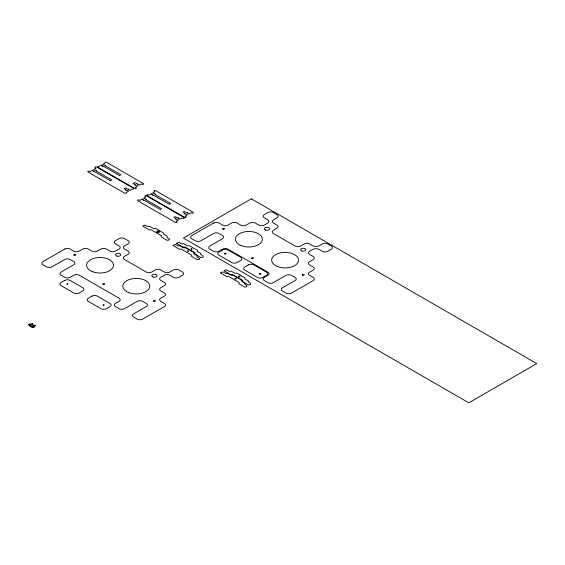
<?xml version="1.0" encoding="UTF-8"?>
<svg xmlns="http://www.w3.org/2000/svg" width="565" height="565" viewBox="0 0 565 565"><rect width="100%" height="100%" fill="white"/><g stroke="black" fill="none" stroke-linecap="round" stroke-linejoin="round"><path stroke-width="0.85" d="M157.395 231.784L158.68 231.784M191.034 248.981L192.312 248.981M187.411 251.072L188.689 251.072M66.797 284.089L68.075 284.089M103.035 305.015L104.313 305.015M191.669 248.607L191.669 249.349M188.046 250.705L188.046 251.439M158.038 231.417L158.038 232.151M103.678 304.648L103.678 305.382M67.433 283.722L67.433 284.463M143.016 226.184L149.16 229.927L151.095 229.736L161.548 235.774L161.258 236.905L167.212 240.351C172.812 239.737 167.198 238.585 166.95 237.102C168.977 235.605 161.88 234.856 163.843 233.176L155.587 228.415L153.729 228.634L149.845 226.424L148.157 226.692L145.036 225.075L143.023 226.155M173.031 245.471L179.176 249.214L181.104 249.024L191.556 255.062L191.267 256.199L197.22 259.639C203.958 259.109 194.982 257.414 197.256 256.22C197.552 254.638 192.1 254.017 193.887 252.484L185.595 247.703L183.745 247.922L179.896 245.726L178.166 245.987L175.094 244.363L173.031 245.471M176.654 243.381L182.799 247.117L184.727 246.933L195.186 252.972L194.897 254.102L200.843 257.548C205.54 257.329 202.235 255.394 200.533 254.342C202.736 252.83 195.476 252.018 197.51 250.394L189.261 245.627L187.368 245.824L183.477 243.621L181.789 243.889L178.717 242.272L176.661 243.353M220.597 272.937L226.742 276.673L228.67 276.49L239.122 282.521L238.833 283.658L244.786 287.098C249.278 287.013 245.839 284.718 244.497 283.87C246.474 282.373 239.546 281.441 241.389 279.908L233.161 275.162L231.311 275.381L227.462 273.185L225.689 273.432L222.659 271.822L220.597 272.937M224.22 270.84L230.365 274.583L232.293 274.399L242.745 280.431L242.463 281.568L248.409 285.007C252.774 284.951 249.695 282.578 248.099 281.801C250.281 280.24 243.112 279.619 245.012 277.818L236.827 273.086L234.934 273.291L231.043 271.08L229.355 271.355L226.282 269.731L224.227 270.819M92.349 170.319L90.082 171.626L89.404 171.237A0.961 0.558 0 0 0 88.048 171.237A0.961 0.558 0 0 0 88.048 172.021L124.964 193.336A1.038 0.6 0 0 0 126.101 193.209A1.038 0.6 0 0 0 126.327 192.552L128.594 191.245L127.231 190.462L126.666 190.786L125.67 190.214L126.235 189.882L124.06 188.632L125.423 187.841L127.591 189.098L128.163 188.774L129.159 189.346L128.594 189.678L129.95 190.462L132.217 189.155A1.038 0.6 0 0 0 133.347 189.021A1.038 0.6 0 0 0 133.573 188.371L96.657 167.049A0.961 0.558 0 0 0 95.294 167.049A0.961 0.558 0 0 0 95.294 167.84L95.972 168.229L93.712 169.535L95.068 170.319L95.633 169.994L96.629 170.566L96.064 170.898L111.828 180.002L110.472 180.786L94.708 171.682L94.143 172.007L93.14 171.435L93.712 171.103L92.349 170.319M101.41 165.093L99.143 166.4A1.038 0.6 0 0 0 98.013 166.527A1.038 0.6 0 0 0 97.787 167.184L134.703 188.498A0.961 0.558 0 0 0 136.066 188.498A0.961 0.558 0 0 0 136.066 187.714L135.388 187.319L137.648 186.012L134.731 184.981L135.296 184.656L133.121 183.399L134.477 182.615L138.22 184.119L137.648 184.444L139.011 185.228L141.278 183.922L141.956 184.317A0.961 0.558 0 0 0 143.312 184.317A0.961 0.558 0 0 0 143.312 183.526L106.397 162.212A1.038 0.6 0 0 0 105.26 162.346A1.038 0.6 0 0 0 105.034 162.995L102.766 164.309L104.13 165.093L104.695 164.761L105.69 165.34L105.125 165.665L120.889 174.769L119.533 175.553L103.769 166.449L103.197 166.781L102.201 166.202L102.766 165.877L101.41 165.093M142.182 199.092L139.915 200.398L139.237 200.003A0.961 0.558 0 0 0 137.874 200.003A0.961 0.558 0 0 0 137.874 200.794L175.475 222.497A0.961 0.558 0 0 0 176.838 222.497A0.961 0.558 0 0 0 176.838 221.713L176.16 221.325L178.42 220.011L177.064 219.227L176.499 219.559L175.503 218.98L176.068 218.655L173.893 217.398L175.249 216.614L177.424 217.871L177.989 217.546L178.985 218.118L178.42 218.443L179.783 219.227L182.043 217.921L182.728 218.316A0.961 0.558 0 0 0 184.084 218.316A0.961 0.558 0 0 0 184.084 217.532L146.483 195.822A0.961 0.558 0 0 0 145.127 195.822A0.961 0.558 0 0 0 145.127 196.606L145.805 197.001L143.538 198.308L146.462 199.339L145.897 199.664L161.661 208.768L160.305 209.551L144.534 200.448L143.969 200.78L142.973 200.201L143.538 199.876L142.182 199.092M151.243 193.859L148.976 195.165L148.298 194.777A0.961 0.558 0 0 0 146.935 194.777A0.961 0.558 0 0 0 146.935 195.561L184.536 217.271A0.961 0.558 0 0 0 185.899 217.271A0.961 0.558 0 0 0 185.899 216.487L185.214 216.091L187.481 214.785L184.557 213.754L185.129 213.422L182.954 212.165L184.31 211.381L186.485 212.638L187.05 212.313L188.046 212.885L187.481 213.217L188.844 214.001L191.104 212.694L191.782 213.083A0.961 0.558 0 0 0 193.145 213.083A0.961 0.558 0 0 0 193.145 212.299L155.545 190.589A0.961 0.558 0 0 0 154.189 190.589A0.961 0.558 0 0 0 154.189 191.373L154.867 191.768L152.599 193.075L153.963 193.859L154.528 193.534L155.523 194.106L154.958 194.438L170.722 203.534L169.359 204.325L153.595 195.222L153.03 195.547L152.034 194.974L152.599 194.643L151.243 193.859M64.714 249.045L42.975 261.602A3.842 2.218 0 0 0 42.975 264.738L46.598 266.828A3.842 2.218 0 0 0 52.029 266.828L64.714 259.505A3.842 2.218 0 0 1 70.152 259.505L73.775 261.602A3.842 2.218 0 0 1 73.775 264.738L61.091 272.062A3.842 2.218 0 0 0 61.091 275.197L64.714 277.295A3.842 2.218 0 0 0 70.152 277.295L73.775 275.197A3.842 2.218 0 0 1 79.213 275.197L119.081 298.214A3.842 2.218 0 0 1 119.081 301.357L115.451 303.447A3.842 2.218 0 0 0 115.451 306.583L119.081 308.674A3.842 2.218 0 0 0 124.512 308.674L137.196 301.357A3.842 2.218 0 0 1 142.634 301.357L146.257 303.447A3.842 2.218 0 0 1 146.257 306.583L133.573 313.907A3.842 2.218 0 0 0 133.573 317.043L137.196 319.14A3.842 2.218 0 0 0 142.634 319.14L164.38 306.583A3.842 2.218 0 0 0 164.38 303.447L160.757 301.357A3.842 2.218 0 0 1 160.757 298.214L164.38 296.124A3.842 2.218 0 0 0 164.38 292.981L160.757 290.89A3.842 2.218 0 0 1 160.757 287.755L164.38 285.664A3.842 2.218 0 0 0 164.38 282.521L160.757 280.431A3.842 2.218 0 0 1 160.757 277.295L164.38 275.197A3.842 2.218 0 0 1 169.818 275.197L173.441 277.295A3.842 2.218 0 0 0 178.872 277.295L182.502 275.197A3.842 2.218 0 0 0 182.502 272.062L178.872 269.971A3.842 2.218 0 0 0 173.441 269.971L169.818 272.062A3.842 2.218 0 0 1 164.38 272.062L160.757 269.971A3.842 2.218 0 0 0 155.319 269.971L151.695 272.062A3.842 2.218 0 0 1 146.257 272.062L124.512 259.505A3.842 2.218 0 0 1 124.512 256.369L128.135 254.278A3.842 2.218 0 0 0 128.135 251.135L124.512 249.045A3.842 2.218 0 0 1 124.512 245.909L128.135 243.812A3.842 2.218 0 0 0 128.135 240.676L124.512 238.585A3.842 2.218 0 0 0 119.081 238.585L115.451 240.676A3.842 2.218 0 0 0 115.451 243.812L119.081 245.909A3.842 2.218 0 0 1 119.081 249.045L115.451 251.135A3.842 2.218 0 0 1 110.02 251.135L106.397 249.045A3.842 2.218 0 0 0 100.958 249.045L97.335 251.135A3.842 2.218 0 0 1 91.897 251.135L88.274 249.045A3.842 2.218 0 0 0 82.836 249.045L79.213 251.135A3.842 2.218 0 0 1 73.775 251.135L70.152 249.045A3.842 2.218 0 0 0 64.714 249.045M64.714 280.431L61.091 282.521A3.842 2.218 0 0 0 61.091 285.664L73.775 292.981A3.842 2.218 0 0 0 79.213 292.981L82.836 290.89A3.842 2.218 0 0 0 82.836 287.755L70.152 280.431A3.842 2.218 0 0 0 64.714 280.431M29.606 323.978L28.25 324.762L29.606 324.501L30.065 324.762L29.154 325.285L30.517 326.069L29.154 325.807L30.065 325.285L32.325 326.591L31.421 327.114L30.517 326.591L30.969 326.33L32.325 327.114L33.236 326.591L33.688 326.853L32.777 327.375L33.236 327.636L34.592 326.853L34.14 325.546L35.496 325.285L33.688 325.285L32.325 324.501L32.777 324.239L31.873 323.717L32.325 323.455L32.777 323.717L31.873 324.239L29.606 323.978M31.421 324.501L30.969 324.762L31.873 324.762L31.421 324.501M251.354 198.831L183.406 238.063L468.802 402.831L536.75 363.599L251.354 198.831M33.236 325.546L32.777 325.807L33.688 325.807L33.236 325.546M213.528 223.02L191.782 235.577A3.842 2.218 0 0 0 191.782 238.713L195.412 240.81A3.842 2.218 0 0 0 200.843 240.81L213.528 233.486A3.842 2.218 0 0 1 218.966 233.486L222.589 235.577A3.842 2.218 0 0 1 222.589 238.713L209.905 246.036A3.842 2.218 0 0 0 209.905 249.179L213.528 251.27A3.842 2.218 0 0 0 218.966 251.27L222.589 249.179A3.842 2.218 0 0 1 228.027 249.179L267.888 272.189A3.842 2.218 0 0 1 267.888 275.332L264.265 277.422A3.842 2.218 0 0 0 264.265 280.558L267.888 282.655A3.842 2.218 0 0 0 273.326 282.655L286.01 275.332A3.842 2.218 0 0 1 291.448 275.332L295.071 277.422A3.842 2.218 0 0 1 295.071 280.558L282.387 287.882A3.842 2.218 0 0 0 282.387 291.024L286.01 293.115A3.842 2.218 0 0 0 291.448 293.115L313.194 280.558A3.842 2.218 0 0 0 313.194 277.422L309.571 275.332A3.842 2.218 0 0 1 309.571 272.189L313.194 270.098A3.842 2.218 0 0 0 313.194 266.963L309.571 264.872A3.842 2.218 0 0 1 309.571 261.729L313.194 259.639A3.842 2.218 0 0 0 313.194 256.496L309.571 254.405A3.842 2.218 0 0 1 309.571 251.27L312.742 249.44A4.485 2.592 0 0 1 319.084 249.44L322.255 251.27A3.842 2.218 0 0 0 327.686 251.27L331.309 249.179A3.842 2.218 0 0 0 331.309 246.036L327.686 243.946A3.842 2.218 0 0 0 322.255 243.946L319.084 245.775A4.485 2.592 0 0 1 312.742 245.775L309.571 243.946A3.842 2.218 0 0 0 304.132 243.946L300.509 246.036A3.842 2.218 0 0 1 295.071 246.036L273.326 233.486A3.842 2.218 0 0 1 273.326 230.343L276.949 228.253A3.842 2.218 0 0 0 276.949 225.117L273.778 223.281A4.485 2.592 0 0 1 273.778 219.623L276.949 217.793A3.842 2.218 0 0 0 276.949 214.651L273.326 212.56A3.842 2.218 0 0 0 267.888 212.56L264.265 214.651A3.842 2.218 0 0 0 264.265 217.793L267.436 219.623A4.485 2.592 0 0 1 267.436 223.281L264.265 225.117A3.842 2.218 0 0 1 258.834 225.117L255.203 223.02A3.842 2.218 0 0 0 249.772 223.02L246.149 225.117A3.842 2.218 0 0 1 240.711 225.117L237.088 223.02A3.842 2.218 0 0 0 231.65 223.02L228.027 225.117A3.842 2.218 0 0 1 222.589 225.117L218.966 223.02A3.842 2.218 0 0 0 213.528 223.02M91.897 296.124L88.274 298.214A3.842 2.218 0 0 0 88.274 301.357L100.958 308.674A3.842 2.218 0 0 0 106.397 308.674L110.02 306.583A3.842 2.218 0 0 0 110.02 303.447L97.335 296.124A3.842 2.218 0 0 0 91.897 296.124M222.589 249.963L218.966 252.054A3.842 2.218 0 0 0 218.966 255.189L231.65 262.513A3.842 2.218 0 0 0 237.088 262.513L240.711 260.423A3.842 2.218 0 0 0 240.711 257.287L228.027 249.963A3.842 2.218 0 0 0 222.589 249.963M248.409 264.872L244.786 266.963A3.842 2.218 0 0 0 244.786 270.098L257.471 277.422A3.842 2.218 0 0 0 262.909 277.422L266.532 275.332A3.842 2.218 0 0 0 266.532 272.189L253.847 264.872A3.842 2.218 0 0 0 248.409 264.872M92.512 271.694A13.454 7.769 0 0 0 113.473 265.818A13.454 7.769 0 0 0 94.171 258.276A13.454 7.769 0 0 0 92.512 271.694M128.749 292.613A13.454 7.769 0 0 0 149.711 286.738A13.454 7.769 0 0 0 130.416 279.195A13.454 7.769 0 0 0 128.749 292.613M116.891 256.079A2.564 1.476 0 0 0 120.733 254.801A2.564 1.476 0 0 0 116.891 253.516A2.564 1.476 0 0 0 116.891 256.079M152.974 276.949A2.564 1.476 0 0 0 156.971 275.826A2.564 1.476 0 0 0 153.292 274.392A2.564 1.476 0 0 0 152.974 276.949M157.197 232.498A1.497 0.869 0 0 0 159.535 231.848A1.497 0.869 0 0 0 157.381 231.007A1.497 0.869 0 0 0 157.197 232.498M153.934 301.307A0.961 0.558 0 0 0 155.375 300.827A0.961 0.558 0 0 0 153.934 300.347A0.961 0.558 0 0 0 153.934 301.307M103.197 284.569A0.961 0.558 0 0 0 104.638 284.089A0.961 0.558 0 0 0 103.197 283.609A0.961 0.558 0 0 0 103.197 284.569M74.206 255.281A0.961 0.558 0 0 0 75.646 254.801A0.961 0.558 0 0 0 74.206 254.321A0.961 0.558 0 0 0 74.206 255.281M222.956 229.235A0.961 0.558 0 0 0 224.453 228.818A0.961 0.558 0 0 0 223.076 228.274A0.961 0.558 0 0 0 222.956 229.235M251.948 258.53A0.961 0.558 0 0 0 253.445 258.106A0.961 0.558 0 0 0 252.068 257.569A0.961 0.558 0 0 0 251.948 258.53M302.741 275.289A0.961 0.558 0 0 0 304.189 274.809A0.961 0.558 0 0 0 302.741 274.329A0.961 0.558 0 0 0 302.741 275.289M301.788 250.924A2.564 1.476 0 0 0 305.778 249.808A2.564 1.476 0 0 0 302.106 248.367A2.564 1.476 0 0 0 301.788 250.924M265.55 230.004A2.564 1.476 0 0 0 269.54 228.882A2.564 1.476 0 0 0 265.868 227.448A2.564 1.476 0 0 0 265.55 230.004M277.563 266.595A13.454 7.769 0 0 0 298.525 260.712A13.454 7.769 0 0 0 279.223 253.177A13.454 7.769 0 0 0 277.563 266.595M241.326 245.669A13.454 7.769 0 0 0 262.28 239.793A13.454 7.769 0 0 0 242.985 232.25A13.454 7.769 0 0 0 241.326 245.669M224.905 254.024A0.798 0.459 0 0 0 226.106 253.621A0.798 0.459 0 0 0 224.905 253.219A0.798 0.459 0 0 0 224.905 254.024M259.738 274.145A0.798 0.459 0 0 0 260.988 273.792A0.798 0.459 0 0 0 259.836 273.347A0.798 0.459 0 0 0 259.738 274.145M235.217 278.933A0.798 0.459 0 0 0 236.417 278.531A0.798 0.459 0 0 0 235.217 278.135A0.798 0.459 0 0 0 235.217 278.933M238.84 276.843A0.798 0.459 0 0 0 240.04 276.44A0.798 0.459 0 0 0 238.84 276.038A0.798 0.459 0 0 0 238.84 276.843"/></g></svg>
